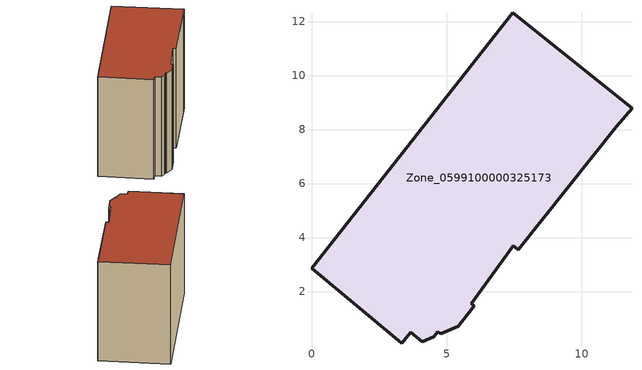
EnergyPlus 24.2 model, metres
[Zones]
Zone_0599100000325173
 floor ground (C_G): 6.02,1.48 5.97,1.41 5.43,0.71 4.78,0.44 4.67,0.52 4.53,0.33 4.09,0.15 3.67,0.5 3.34,0.09 0,2.87 7.45,12.32 11.87,8.8 11.29,8.1 7.66,3.54 7.47,3.69 5.92,1.56 z0
 wall outside (C_F): 11.87,8.8 7.45,12.32 0,2.87 3.34,0.09 3.67,0.5 4.09,0.15 4.53,0.33 4.67,0.52 4.78,0.44 5.43,0.71 5.97,1.41 6.02,1.48 5.92,1.56 7.47,3.69 7.66,3.54 11.29,8.1 11.87,8.8 z0:8.57
 roof outside (C_R): 4.78,0.44 5.43,0.71 5.97,1.41 6.02,1.48 5.92,1.56 7.47,3.69 7.66,3.54 11.29,8.1 11.87,8.8 7.45,12.32 0,2.87 3.34,0.09 3.67,0.5 4.09,0.15 4.53,0.33 4.67,0.52 z8.57
[BUILDING]
Pand.0599100000325173: North Axis=0; Terrain=City; Loads Convergence Tolerance Value=0.04; Temperature Convergence Tolerance Value=0.4; Solar Distribution=FullExterior; Maximum Number of Warmup Days=25; Minimum Number of Warmup Days=1
[Site:Location]
Rotterdam.The.Hague.AP_ZH_NLD Design_Conditions: Latitude=51.96; Longitude=4.45; Time Zone=1; Elevation=-4.5
[SITE:GROUNDTEMPERATURE:BUILDINGSURFACE]
18, 18, 18, 18, 18, 18, 18, 18, 18, 18, 18, 18
[MATERIAL] Thermal Absorptance=0.9; Solar Absorptance=0.7; Visible Absorptance=0.7
Name | Roughness | Thickness | Conductivity | Density | Specific Heat
G.TC.1975-1991 | MediumSmooth | 0.15 | 0.288461 | 540 | 1210
F.TC.1975-1991 | Rough | 0.3 | 0.230769 | 1920 | 840
R.TC.1975-1991 | MediumRough | 0.2 | 0.153846 | 1500 | 1000
[CONSTRUCTION]
C_G: G.TC.1975-1991
C_F: F.TC.1975-1991
C_R: R.TC.1975-1991
[ZONE]
Zone_0599100000325173: Type=1; Multiplier=1; Ceiling Height=Autocalculate; Volume=Autocalculate; Floor Area=autocalculate; Part of Total Floor Area=Yes
[ZONEINFILTRATION:DESIGNFLOWRATE]
Infil_Zone_0599100000325173: Zone or ZoneList or Space or SpaceList=Zone_0599100000325173; Schedule=AlwaysOn; Design Flow Rate Calculation Method=Flow/Area; Flow Rate per Floor Area=0.003; Constant Term Coefficient=1; Temperature Term Coefficient=0; Velocity Term Coefficient=0; Velocity Squared Term Coefficient=0
[HVACTEMPLATE:ZONE:IDEALLOADSAIRSYSTEM]
Zone_0599100000325173: Maximum Heating Supply Air Temperature=50; Minimum Cooling Supply Air Temperature=13; Maximum Heating Supply Air Humidity Ratio=0.0156; Minimum Cooling Supply Air Humidity Ratio=0.0077; Heating Limit=NoLimit; Cooling Limit=NoLimit; Dehumidification Control Type=ConstantSensibleHeatRatio; Cooling Sensible Heat Ratio=0.7; Dehumidification Setpoint=60; Humidification Control Type=None; Humidification Setpoint=30; Outdoor Air Method=None; Outdoor Air Flow Rate per Person=0.00944; Outdoor Air Flow Rate per Zone Floor Area=0; Outdoor Air Flow Rate per Zone=0; Demand Controlled Ventilation Type=None; Outdoor Air Economizer Type=NoEconomizer; Heat Recovery Type=None; Sensible Heat Recovery Effectiveness=0.7; Latent Heat Recovery Effectiveness=0.65
[ZONECONTROL:THERMOSTAT]
ThermostatControl_Zone_0599100000325173: Zone or ZoneList=Zone_0599100000325173; Control Type Schedule=DualSetpointControlType; Control 1=Thermostat_Zone_0599100000325173; Temperature Difference Between Cutout And Setpoint=0
[THERMOSTATSETPOINT:DUALSETPOINT]
Thermostat_Zone_0599100000325173: Heating Setpoint Temperature Schedule=HeatingSetpoint_Zone_0599100000325173; Cooling Setpoint Temperature Schedule=CoolingSetpoint_Zone_0599100000325173
[SCHEDULE:COMPACT]
HeatingSetpoint_Zone_0599100000325173: Through: 12/31, For: AllDays, Until: 24:00, 21
CoolingSetpoint_Zone_0599100000325173: Through: 12/31, For: AllDays, Until: 24:00, 24
DualSetpointControlType: Through: 12/31, For: AllDays, Until: 24:00, 4
AlwaysOn: Through: 12/31, For: AllDays, Until: 24:00, 1
